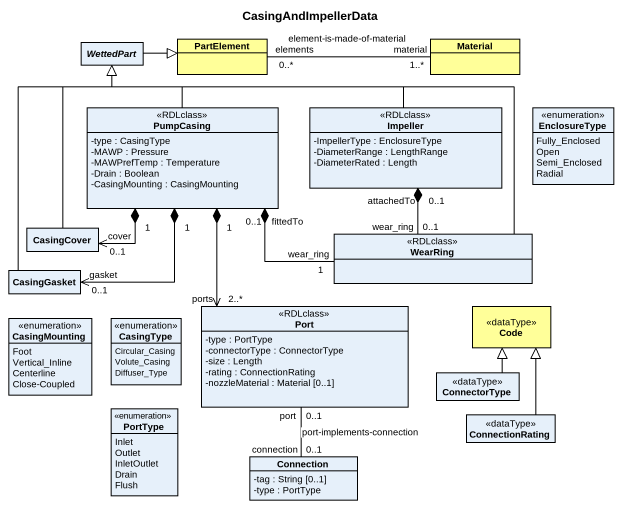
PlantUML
@startuml
title CasingAndImpellerData
hide circle
hide empty members
skinparam classAttributeIconSize 0
abstract class WettedPart
class PartElement #FFFF99
class Material #FFFF99
class PumpCasing <<RDLclass>> {
  -type : CasingType
  -MAWP : Pressure
  -MAWPrefTemp : Temperature
  -Drain : Boolean
  -CasingMounting : CasingMounting
}
class Impeller <<RDLclass>> {
  -ImpellerType : EnclosureType
  -DiameterRange : LengthRange
  -DiameterRated : Length
}
enum EnclosureType {
  Fully_Enclosed
  Open
  Semi_Enclosed
  Radial
}
class CasingCover
class WearRing <<RDLclass>>
class CasingGasket
class "Port" as Port_ <<RDLclass>> {
  -type : PortType
  -connectorType : ConnectorType
  -size : Length
  -rating : ConnectionRating
  -nozzleMaterial : Material [0..1]
}
class Code <<dataType>> #FFFF99
enum CasingMounting {
  Foot
  Vertical_Inline
  Centerline
  Close-Coupled
}
enum CasingType {
  Circular_Casing
  Volute_Casing
  Diffuser_Type
}
class ConnectorType <<dataType>>
enum PortType {
  Inlet
  Outlet
  InletOutlet
  Drain
  Flush
}
class ConnectionRating <<dataType>>
class Connection {
  -tag : String [0..1]
  -type : PortType
}
WettedPart -right-|> PartElement
PartElement "elements\n0..*" -right- "material\n1..*" Material : element-is-made-of-material
PumpCasing -up-|> WettedPart
PumpCasing "1" *--> "cover\n0..1" CasingCover
PumpCasing "1" *--> "gasket\n0..1" CasingGasket
PumpCasing "1" *--> "ports\n2..*" Port_
Impeller -left-|> WettedPart
CasingCover -up-|> WettedPart
WearRing -up-|> WettedPart
WearRing "1\nwear_ring" -left-* "fittedTo\n0..1" PumpCasing
WearRing "0..1\nwear_ring" -up-* "attachedTo\n0..1" Impeller
CasingGasket -up-|> WettedPart
ConnectorType -up-|> Code
ConnectionRating -up-|> Code
Connection "connection\n0..1" -up- "port\n0..1" Port_ : port-implements-connection
@enduml
